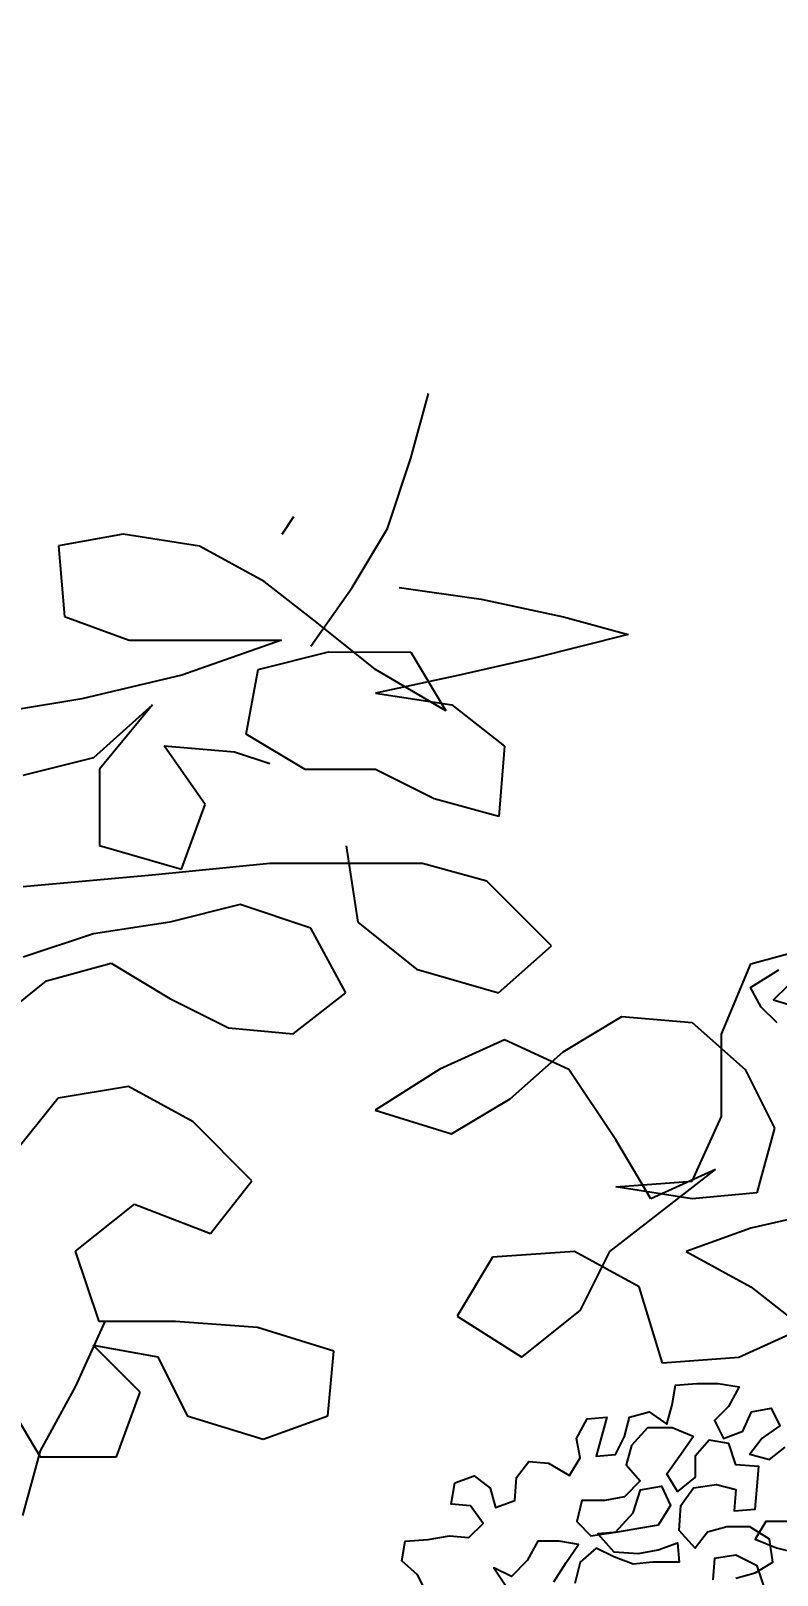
# Model space of a CAD drawing. Header units: millimetres. Extents: x 684983 to 685377, y 990360 to 990509.
# Drawn here: x 685190.551 to 685190.946, y 990448.373 to 990449.19 of the extents above; entities that cross this region are included whole.
import ezdxf

# ---------------------------------------------------------------- set-up
doc = ezdxf.new("R2010")
doc.units = ezdxf.units.MM
doc.header["$PDMODE"] = 35
doc.header["$PDSIZE"] = 0.2
for name, color, linetype in [('ANJILI', 7, 'Continuous'), ('dim', 7, 'Continuous'), ('MAHAGONY', 7, 'Continuous')]:
    doc.layers.add(name, color=color, linetype=linetype)
doc.styles.add('DIM', font='ARIALN.TTF', dxfattribs={"width": 0.8, "height": 1})
doc.dimstyles.get("Standard").update_dxf_attribs({"dimtxt": 1, "dimasz": 0.18, "dimexe": 0.18, "dimexo": 0.0625, "dimgap": 0.09, "dimtad": 0, "dimrnd": 0.05, "dimzin": 0, "dimdsep": 46, "dimtxsty": 'DIM', "dimcen": 0.09, "dimse1": 1, "dimse2": 1, "dimsd1": 1, "dimsd2": 1, "dimadec": 0, "dimazin": 0, "dimtfac": 1, "dimtix": 1, "dimtofl": 0, "dimtmove": 2, "dimatfit": 3, "dimfxl": 0, "dimtolj": 1, "dimtzin": 0, "dimarcsym": 0})

# ---------------------------------------------------------------- blocks, each defined once
blk = doc.blocks.new('*D58')
at = {"layer": 'Defpoints', "color": 0, "transparency": 16777216}
for p in [(685177.08947, 990451.441), (685192.34647, 990448.83217), (685192.10547, 990447.83)]:
    blk.add_point(p, dxfattribs=at)
at = {"layer": 'dim', "color": 0, "transparency": 16777216, "insert": (685184.83847, 990450.63767), "char_height": 1, "attachment_point": 5, "rotation": 346.47844, "style": 'DIM'}
blk.add_mtext('\\A1;15.45', dxfattribs=at)
blk = doc.blocks.new('seee')
at = {"color": 84}
for p, q in [((11624.545, -2862.3, 6505.241), (11625.221, -2859.833, 6505.241)), ((11623.646, -2864.991, 6505.241), (11624.545, -2862.3, 6505.241)), ((11620.057, -2864.539, 6505.241), (11619.607, -2865.212, 6505.241)), ((11613.55, -2865.206, 6505.241), (11611.082, -2865.653, 6505.241)), ((11616.466, -2865.658, 6505.241), (11613.55, -2865.206, 6505.241)), ((11622.298, -2867.233, 6505.241), (11623.646, -2864.991, 6505.241)), ((11611.082, -2865.653, 6505.241), (11611.304, -2868.345, 6505.241)), ((11618.933, -2867.006, 6505.241), (11616.466, -2865.658, 6505.241)), ((11620.95, -2868.578, 6505.241), (11618.933, -2867.006, 6505.241)), ((11620.725, -2869.475, 6505.241), (11622.298, -2867.233, 6505.241)), ((11624.092, -2867.235, 6505.241), (11627.233, -2867.686, 6505.241)), ((11627.233, -2867.686, 6505.241), (11630.373, -2868.362, 6505.241)), ((11611.304, -2868.345, 6505.241), (11613.771, -2869.244, 6505.241)), ((11623.192, -2870.375, 6505.241), (11620.95, -2868.578, 6505.241)), ((11630.373, -2868.362, 6505.241), (11632.84, -2869.038, 6505.241)), ((11613.771, -2869.244, 6505.241), (11619.604, -2869.25, 6505.241)), ((11619.604, -2869.25, 6505.241), (11615.789, -2870.592, 6505.241)), ((11632.84, -2869.038, 6505.241), (11629.25, -2869.932, 6505.241)), ((11618.705, -2870.371, 6505.241), (11621.398, -2869.7, 6505.241)), ((11621.398, -2869.7, 6505.241), (11624.539, -2869.703, 6505.241)), ((11624.539, -2869.703, 6505.241), (11625.883, -2871.948, 6505.241)), ((11629.25, -2869.932, 6505.241), (11626.333, -2870.602, 6505.241)), ((11615.789, -2870.592, 6505.241), (11611.974, -2871.486, 6505.241)), ((11618.254, -2872.838, 6505.241), (11618.705, -2870.371, 6505.241)), ((11626.333, -2870.602, 6505.241), (11623.191, -2871.272, 6505.241)), ((11625.883, -2871.948, 6505.241), (11623.192, -2870.375, 6505.241)), ((11623.191, -2871.272, 6505.241), (11626.107, -2871.723, 6505.241)), ((11611.974, -2871.486, 6505.241), (11609.282, -2871.932, 6505.241)), ((11612.421, -2873.73, 6505.241), (11614.666, -2871.713, 6505.241)), ((11614.666, -2871.713, 6505.241), (11612.645, -2874.179, 6505.241)), ((11626.107, -2871.723, 6505.241), (11628.125, -2873.296, 6505.241)), ((11620.497, -2874.186, 6505.241), (11618.254, -2872.838, 6505.241)), ((11616.682, -2875.529, 6505.241), (11615.113, -2873.284, 6505.241)), ((11615.113, -2873.284, 6505.241), (11617.805, -2873.511, 6505.241)), ((11617.805, -2873.511, 6505.241), (11619.151, -2873.96, 6505.241)), ((11628.125, -2873.296, 6505.241), (11627.898, -2875.987, 6505.241)), ((11609.728, -2874.401, 6505.241), (11612.421, -2873.73, 6505.241)), ((11612.645, -2874.179, 6505.241), (11612.642, -2877.095, 6505.241)), ((11623.189, -2874.188, 6505.241), (11620.497, -2874.186, 6505.241)), ((11625.431, -2875.312, 6505.241), (11623.189, -2874.188, 6505.241)), ((11627.898, -2875.987, 6505.241), (11625.431, -2875.312, 6505.241)), ((11615.782, -2877.995, 6505.241), (11616.682, -2875.529, 6505.241)), ((11612.642, -2877.095, 6505.241), (11615.782, -2877.995, 6505.241)), ((11622.064, -2877.104, 6505.241), (11622.51, -2880.021, 6505.241)), ((11614.66, -2878.219, 6505.241), (11609.724, -2878.663, 6505.241)), ((11619.147, -2877.774, 6505.241), (11614.66, -2878.219, 6505.241)), ((11624.98, -2877.78, 6505.241), (11619.147, -2877.774, 6505.241)), ((11627.447, -2878.455, 6505.241), (11624.98, -2877.78, 6505.241)), ((11629.912, -2880.925, 6505.241), (11627.447, -2878.455, 6505.241)), ((11618.024, -2879.343, 6505.241), (11615.331, -2880.014, 6505.241)), ((11620.715, -2880.243, 6505.241), (11618.024, -2879.343, 6505.241)), ((11615.331, -2880.014, 6505.241), (11612.415, -2880.46, 6505.241)), ((11622.51, -2880.021, 6505.241), (11624.752, -2881.817, 6505.241)), ((11612.415, -2880.46, 6505.241), (11609.722, -2881.355, 6505.241)), ((11622.059, -2882.712, 6505.241), (11620.715, -2880.243, 6505.241)), ((11627.892, -2882.718, 6505.241), (11629.912, -2880.925, 6505.241)), ((11637.539, -2881.605, 6505.241), (11640.008, -2880.934, 6505.241)), ((11610.618, -2882.253, 6505.241), (11613.087, -2881.582, 6505.241)), ((11613.087, -2881.582, 6505.241), (11615.329, -2882.93, 6505.241)), ((11624.752, -2881.817, 6505.241), (11627.892, -2882.718, 6505.241)), ((11636.415, -2884.296, 6505.241), (11637.539, -2881.605, 6505.241)), ((11608.373, -2884.046, 6505.241), (11610.618, -2882.253, 6505.241)), ((11615.329, -2882.93, 6505.241), (11617.571, -2884.054, 6505.241)), ((11620.039, -2884.281, 6505.241), (11622.059, -2882.712, 6505.241)), ((11630.357, -2884.963, 6505.241), (11632.602, -2883.619, 6505.241)), ((11632.602, -2883.619, 6505.241), (11635.294, -2883.846, 6505.241)), ((11617.571, -2884.054, 6505.241), (11620.039, -2884.281, 6505.241)), ((11635.294, -2883.846, 6505.241), (11637.311, -2885.643, 6505.241)), ((11628.114, -2884.512, 6505.241), (11625.646, -2885.632, 6505.241)), ((11630.581, -2885.636, 6505.241), (11628.114, -2884.512, 6505.241)), ((11636.412, -2887.436, 6505.241), (11636.415, -2884.296, 6505.241)), ((11628.337, -2886.756, 6505.241), (11630.357, -2884.963, 6505.241)), ((11625.646, -2885.632, 6505.241), (11623.177, -2887.2, 6505.241)), ((11632.373, -2888.33, 6505.241), (11630.581, -2885.636, 6505.241)), ((11637.311, -2885.643, 6505.241), (11638.431, -2887.887, 6505.241)), ((11613.755, -2886.294, 6505.241), (11611.063, -2886.74, 6505.241)), ((11616.222, -2887.642, 6505.241), (11613.755, -2886.294, 6505.241)), ((11611.063, -2886.74, 6505.241), (11609.266, -2888.982, 6505.241)), ((11623.177, -2887.2, 6505.241), (11626.092, -2888.1, 6505.241)), ((11626.092, -2888.1, 6505.241), (11628.337, -2886.756, 6505.241)), ((11618.463, -2889.888, 6505.241), (11616.222, -2887.642, 6505.241)), ((11635.288, -2889.903, 6505.241), (11636.412, -2887.436, 6505.241)), ((11633.717, -2890.575, 6505.241), (11632.373, -2888.33, 6505.241)), ((11638.431, -2887.887, 6505.241), (11637.756, -2890.354, 6505.241)), ((11632.145, -2892.592, 6505.241), (11636.186, -2889.455, 6505.241)), ((11636.186, -2889.455, 6505.241), (11633.717, -2890.575, 6505.241)), ((11616.891, -2891.905, 6505.241), (11618.463, -2889.888, 6505.241)), ((11632.372, -2890.125, 6505.241), (11635.288, -2889.903, 6505.241)), ((11635.288, -2890.576, 6505.241), (11632.372, -2890.125, 6505.241)), ((11637.756, -2890.354, 6505.241), (11635.288, -2890.576, 6505.241)), ((11611.731, -2892.574, 6505.241), (11613.976, -2890.781, 6505.241)), ((11613.976, -2890.781, 6505.241), (11616.891, -2891.905, 6505.241)), ((11640.447, -2891.029, 6505.241), (11637.53, -2891.7, 6505.241)), ((11637.53, -2891.7, 6505.241), (11635.061, -2892.595, 6505.241)), ((11612.625, -2895.266, 6505.241), (11611.731, -2892.574, 6505.241)), ((11627.658, -2892.812, 6505.241), (11626.31, -2895.055, 6505.241)), ((11630.799, -2892.591, 6505.241), (11627.658, -2892.812, 6505.241)), ((11633.266, -2893.939, 6505.241), (11630.799, -2892.591, 6505.241)), ((11631.021, -2894.835, 6505.241), (11632.145, -2892.592, 6505.241)), ((11635.061, -2892.595, 6505.241), (11637.528, -2893.943, 6505.241)), ((11634.16, -2896.856, 6505.241), (11633.266, -2893.939, 6505.241)), ((11637.528, -2893.943, 6505.241), (11639.546, -2895.515, 6505.241)), ((11628.776, -2896.627, 6505.241), (11631.021, -2894.835, 6505.241)), ((11612.85, -2895.267, 6505.241), (11611.726, -2897.733, 6505.241)), ((11615.542, -2895.269, 6505.241), (11612.625, -2895.266, 6505.241)), ((11618.682, -2895.496, 6505.241), (11615.542, -2895.269, 6505.241)), ((11626.31, -2895.055, 6505.241), (11628.776, -2896.627, 6505.241)), ((11621.598, -2896.396, 6505.241), (11618.682, -2895.496, 6505.241)), ((11639.546, -2895.515, 6505.241), (11637.077, -2896.635, 6505.241)), ((11614.193, -2897.96, 6505.241), (11612.4, -2896.164, 6505.241)), ((11612.4, -2896.164, 6505.241), (11614.868, -2896.614, 6505.241)), ((11614.868, -2896.614, 6505.241), (11615.987, -2898.859, 6505.241)), ((11621.371, -2898.864, 6505.241), (11621.598, -2896.396, 6505.241)), ((11637.077, -2896.635, 6505.241), (11634.16, -2896.856, 6505.241)), ((11611.726, -2897.733, 6505.241), (11610.378, -2900.2, 6505.241)), ((11609.033, -2898.179, 6505.241), (11610.377, -2900.424, 6505.241)), ((11613.294, -2900.427, 6505.241), (11614.193, -2897.96, 6505.241)), ((11615.987, -2898.859, 6505.241), (11618.903, -2899.759, 6505.241)), ((11618.903, -2899.759, 6505.241), (11621.371, -2898.864, 6505.241)), ((11610.378, -2900.2, 6505.241), (11609.702, -2902.667, 6505.241)), ((11610.377, -2900.424, 6505.241), (11613.294, -2900.427, 6505.241))]:
    blk.add_line(p, q, dxfattribs=at)
blk = doc.blocks.new('TREE30')
at = {"color": 3, "flags": 128}
for points in [[(-0.59005, 2.66776), (-0.59907, 2.67676), (-0.60508, 2.68776), (-0.58908, 2.69779)], [(-0.58406, 2.68878), (-0.59206, 2.68077), (-0.56904, 2.67378)], [(-0.78856, 2.34557), (-0.79358, 2.35558), (-0.80259, 2.36358), (-0.8006, 2.37459), (-0.78759, 2.3756), (-0.77558, 2.37761), (-0.76457, 2.37662), (-0.75657, 2.38464), (-0.76359, 2.39464), (-0.7746, 2.39563), (-0.77261, 2.40764), (-0.7616, 2.41166), (-0.75259, 2.40466), (-0.74957, 2.39365), (-0.73857, 2.39766), (-0.73758, 2.41068), (-0.73058, 2.41969), (-0.71957, 2.4187), (-0.70756, 2.41171), (-0.70156, 2.42172), (-0.70357, 2.43273), (-0.69758, 2.44374), (-0.68657, 2.44475), (-0.69255, 2.42273), (-0.68154, 2.42374), (-0.67655, 2.43375), (-0.67356, 2.44476), (-0.66255, 2.44778), (-0.65254, 2.44078), (-0.64954, 2.45179), (-0.64755, 2.4628), (-0.63554, 2.46382), (-0.62353, 2.46383), (-0.61152, 2.46184), (-0.61752, 2.45082), (-0.62551, 2.44281), (-0.6205, 2.4328), (-0.6095, 2.43682), (-0.6045, 2.44783), (-0.59349, 2.44984), (-0.58848, 2.43984), (-0.59848, 2.43282), (-0.60548, 2.42381), (-0.59447, 2.42082), (-0.58547, 2.42783)], [(-0.58143, 2.3858), (-0.59644, 2.38578), (-0.60243, 2.37577), (-0.59042, 2.37078), (-0.57841, 2.36779)], [(-0.5974, 2.34875), (-0.60142, 2.36076), (-0.61343, 2.36675), (-0.62544, 2.36474), (-0.62643, 2.35273)], [(-0.61342, 2.35374), (-0.60242, 2.35675), (-0.59241, 2.36277), (-0.59443, 2.37578), (-0.60544, 2.38277), (-0.61845, 2.38276), (-0.62946, 2.37975), (-0.63646, 2.37074), (-0.64547, 2.38074), (-0.64449, 2.39475), (-0.63749, 2.40476), (-0.62448, 2.40678), (-0.61347, 2.40378), (-0.61446, 2.39177), (-0.60245, 2.39279), (-0.60146, 2.4058), (-0.60047, 2.41681), (-0.61348, 2.4178), (-0.6175, 2.4298), (-0.62851, 2.43179), (-0.63651, 2.42278), (-0.63649, 2.41077), (-0.6465, 2.40275), (-0.65251, 2.41276), (-0.64451, 2.42377), (-0.63752, 2.43379), (-0.64953, 2.43878), (-0.66354, 2.43877), (-0.67254, 2.42875), (-0.67553, 2.41774), (-0.66752, 2.40874), (-0.67652, 2.39972), (-0.68753, 2.39771), (-0.70054, 2.3977), (-0.70353, 2.38569), (-0.69551, 2.37769), (-0.6815, 2.3797), (-0.67151, 2.39072), (-0.66751, 2.40373), (-0.65551, 2.40575), (-0.65049, 2.39474), (-0.65749, 2.38373), (-0.6685, 2.38172), (-0.6805, 2.3797), (-0.69151, 2.37869), (-0.6825, 2.36869), (-0.66848, 2.3677), (-0.65747, 2.36972), (-0.64647, 2.37373), (-0.64546, 2.36272), (-0.66047, 2.36271), (-0.67148, 2.3617), (-0.68249, 2.36569), (-0.69251, 2.37068), (-0.70151, 2.36267), (-0.7045, 2.35066)], [(-0.71651, 2.35165), (-0.70951, 2.36266), (-0.70252, 2.37268), (-0.71353, 2.37467), (-0.72554, 2.37466), (-0.73153, 2.36364), (-0.74053, 2.35463), (-0.75054, 2.35962), (-0.74253, 2.34762)]]:
    blk.add_lwpolyline(points, dxfattribs=at)

msp = doc.modelspace()

# ---------------------------------------------------------------- block references
at = {"layer": 'ANJILI', "xscale": 0.01386104931414437, "yscale": 0.01386104931414437, "zscale": 0.01386104931414437}
msp.add_blockref('seee', (685029.62406, 990488.63833, 98.652), dxfattribs=at)
at = {"layer": 'MAHAGONY', "color": 7, "xscale": 0.9355958136093464, "yscale": 0.9355958136093464, "zscale": 0.9355958136093464}
msp.add_blockref('TREE30', (685191.49847, 990446.169, 98.419), dxfattribs=at)

# ---------------------------------------------------------------- dimensions: what is measured, and where the dimension line sits
at = {"layer": 'dim'}
dim = msp.add_aligned_dim(p1=(685177.08947, 990451.441), p2=(685192.10547, 990447.83), distance=1.03074, dimstyle='Standard', dxfattribs=at)
dim.commit()
dim.dimension.update_dxf_attribs({"geometry": '*D58', "text_midpoint": (685184.83847, 990450.63767)})

doc.saveas('drawing.dxf')
